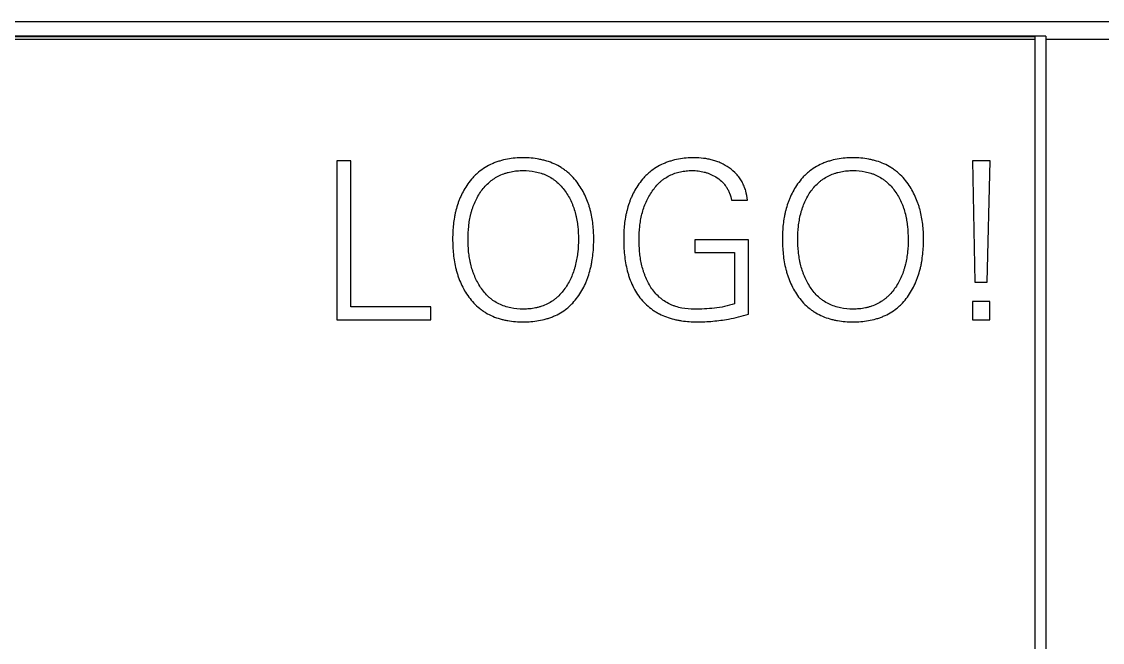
# Model space of a CAD drawing. Extents: x 0 to 420, y 0 to 297.
# Drawn here: x 113.14 to 133.57, y 200.54 to 212.27 of the extents above; entities that cross this region are included whole.
import ezdxf

# ---------------------------------------------------------------- set-up
doc = ezdxf.new("R2010")
doc.units = 0
doc.header["$LTSCALE"] = 23.1
doc.layers.add('10000_FRONT', color=7, linetype='CONTINUOUS')
doc.layers.add('10500_FRONT_LABELING', color=7, linetype='CONTINUOUS')

msp = doc.modelspace()

# ---------------------------------------------------------------- linework, layer by layer
at = {"layer": '10000_FRONT', "color": 7, "linetype": 'CONTINUOUS'}
for p, q in [((90.196, 212.27), (161.696, 212.27)), ((132.496, 211.993), (90.196, 211.993)), ((132.296, 211.984), (90.196, 211.984)), ((90.196, 211.937), (132.296, 211.937)), ((132.296, 167.595), (132.296, 211.984)), ((132.496, 211.993), (132.496, 167.586)), ((132.496, 211.937), (161.696, 211.937))]:
    msp.add_line(p, q, dxfattribs=at)
at = {"layer": '10500_FRONT_LABELING', "color": 7, "linetype": 'CONTINUOUS'}
for p, q in [((119.096, 209.639), (119.096, 206.639)), ((119.362, 209.639), (119.096, 209.639)), ((119.362, 206.88), (119.362, 209.639)), ((131.109, 209.639), (131.158, 207.35)), ((131.445, 209.639), (131.109, 209.639)), ((131.391, 207.35), (131.445, 209.639)), ((126.559, 208.896), (126.858, 208.896)), ((125.861, 208.148), (125.861, 207.907)), ((126.879, 208.148), (125.861, 208.148)), ((126.879, 206.743), (126.879, 208.148)), ((125.861, 207.907), (126.613, 207.907)), ((126.613, 207.907), (126.613, 206.939)), ((131.158, 207.35), (131.391, 207.35)), ((131.109, 206.984), (131.109, 206.639)), ((131.437, 206.984), (131.109, 206.984)), ((131.437, 206.639), (131.437, 206.984)), ((120.874, 206.88), (119.362, 206.88)), ((120.874, 206.639), (120.874, 206.88)), ((119.096, 206.639), (120.874, 206.639)), ((131.109, 206.639), (131.437, 206.639))]:
    msp.add_line(p, q, dxfattribs=at)
for points, knots in [([(122.62, 209.698), (122.519, 209.698), (122.419, 209.69), (122.272, 209.663), (122.223, 209.652), (122.151, 209.63), (122.128, 209.622), (122.08, 209.605), (122.056, 209.595), (121.987, 209.564), (121.943, 209.541), (121.857, 209.488), (121.817, 209.459), (121.758, 209.41), (121.739, 209.393), (121.702, 209.358), (121.649, 209.304), (121.602, 209.245), (121.573, 209.203)], [0, 0, 0, 0, 0.25, 0.25, 0.375, 0.375, 0.4375, 0.4375, 0.5, 0.5, 0.625, 0.625, 0.75, 0.75, 0.8125, 0.8125, 0.875, 1, 1, 1, 1]), ([(123.661, 209.206), (123.602, 209.288), (123.535, 209.362), (123.439, 209.442), (123.42, 209.457), (123.379, 209.487), (123.358, 209.501), (123.294, 209.54), (123.25, 209.564), (123.159, 209.604), (123.112, 209.622), (123.04, 209.644), (123.016, 209.65), (122.967, 209.662), (122.942, 209.667), (122.82, 209.69), (122.72, 209.698), (122.62, 209.698)], [0, 0, 0, 0, 0.25, 0.25, 0.3125, 0.3125, 0.375, 0.375, 0.5, 0.5, 0.625, 0.625, 0.6875, 0.6875, 0.75, 0.75, 1, 1, 1, 1]), ([(125.852, 209.698), (125.751, 209.698), (125.652, 209.69), (125.505, 209.663), (125.456, 209.652), (125.384, 209.63), (125.36, 209.622), (125.313, 209.604), (125.289, 209.595), (125.22, 209.564), (125.175, 209.541), (125.09, 209.488), (125.049, 209.458), (124.991, 209.41), (124.972, 209.393), (124.935, 209.358), (124.882, 209.304), (124.835, 209.245), (124.805, 209.203)], [0, 0, 0, 0, 0.25, 0.25, 0.375, 0.375, 0.4375, 0.4375, 0.5, 0.5, 0.625, 0.625, 0.75, 0.75, 0.8125, 0.8125, 0.875, 1, 1, 1, 1]), ([(126.512, 209.509), (126.464, 209.542), (126.413, 209.571), (126.334, 209.607), (126.307, 209.618), (126.252, 209.638), (126.225, 209.647), (126.168, 209.662), (126.14, 209.669), (126.083, 209.68), (126.055, 209.684), (125.968, 209.694), (125.911, 209.698), (125.852, 209.698)], [0, 0, 0, 0, 0.25, 0.25, 0.375, 0.375, 0.5, 0.5, 0.625, 0.625, 0.75, 0.75, 1, 1, 1, 1]), ([(128.852, 209.698), (128.751, 209.698), (128.652, 209.69), (128.505, 209.663), (128.456, 209.652), (128.384, 209.63), (128.36, 209.622), (128.313, 209.605), (128.289, 209.595), (128.22, 209.564), (128.175, 209.541), (128.09, 209.488), (128.049, 209.459), (127.991, 209.41), (127.972, 209.393), (127.935, 209.358), (127.882, 209.304), (127.835, 209.245), (127.805, 209.203)], [0, 0, 0, 0, 0.25, 0.25, 0.375, 0.375, 0.4375, 0.4375, 0.5, 0.5, 0.625, 0.625, 0.75, 0.75, 0.8125, 0.8125, 0.875, 1, 1, 1, 1]), ([(129.893, 209.206), (129.835, 209.288), (129.768, 209.362), (129.672, 209.442), (129.652, 209.457), (129.611, 209.487), (129.59, 209.501), (129.527, 209.54), (129.483, 209.564), (129.392, 209.604), (129.345, 209.622), (129.273, 209.644), (129.248, 209.65), (129.2, 209.662), (129.175, 209.667), (129.052, 209.69), (128.953, 209.698), (128.852, 209.698)], [0, 0, 0, 0, 0.25, 0.25, 0.3125, 0.3125, 0.375, 0.375, 0.5, 0.5, 0.625, 0.625, 0.6875, 0.6875, 0.75, 0.75, 1, 1, 1, 1]), ([(121.828, 209.071), (121.851, 209.103), (121.875, 209.132), (121.926, 209.189), (121.953, 209.215), (121.997, 209.252), (122.012, 209.264), (122.042, 209.287), (122.058, 209.298), (122.107, 209.33), (122.14, 209.348), (122.208, 209.381), (122.244, 209.394), (122.298, 209.412), (122.317, 209.418), (122.354, 209.427), (122.373, 209.432), (122.429, 209.443), (122.467, 209.448), (122.543, 209.455), (122.581, 209.457), (122.62, 209.457)], [0, 0, 0, 0, 0.125, 0.125, 0.25, 0.25, 0.3125, 0.3125, 0.375, 0.375, 0.5, 0.5, 0.625, 0.625, 0.6875, 0.6875, 0.75, 0.75, 0.875, 0.875, 1, 1, 1, 1]), ([(122.62, 209.457), (122.697, 209.457), (122.773, 209.45), (122.885, 209.428), (122.922, 209.418), (122.977, 209.4), (122.995, 209.394), (123.031, 209.38), (123.048, 209.372), (123.1, 209.348), (123.133, 209.329), (123.182, 209.298), (123.197, 209.287), (123.228, 209.264), (123.243, 209.252), (123.287, 209.214), (123.314, 209.187), (123.366, 209.131), (123.39, 209.101), (123.412, 209.07)], [0, 0, 0, 0, 0.25, 0.25, 0.375, 0.375, 0.4375, 0.4375, 0.5, 0.5, 0.625, 0.625, 0.6875, 0.6875, 0.75, 0.75, 0.875, 0.875, 1, 1, 1, 1]), ([(125.059, 209.07), (125.08, 209.1), (125.103, 209.13), (125.15, 209.185), (125.176, 209.211), (125.216, 209.249), (125.23, 209.261), (125.259, 209.284), (125.274, 209.295), (125.32, 209.326), (125.351, 209.345), (125.416, 209.378), (125.45, 209.393), (125.519, 209.417), (125.555, 209.427), (125.627, 209.442), (125.664, 209.448), (125.737, 209.455), (125.774, 209.457), (125.811, 209.457)], [0, 0, 0, 0, 0.125, 0.125, 0.25, 0.25, 0.3125, 0.3125, 0.375, 0.375, 0.5, 0.5, 0.625, 0.625, 0.75, 0.75, 0.875, 0.875, 1, 1, 1, 1]), ([(125.811, 209.457), (125.85, 209.457), (125.889, 209.454), (125.967, 209.445), (126.005, 209.438), (126.062, 209.423), (126.081, 209.418), (126.118, 209.405), (126.172, 209.385), (126.224, 209.358), (126.258, 209.338)], [0, 0, 0, 0, 0.25, 0.25, 0.5, 0.5, 0.625, 0.625, 0.75, 1, 1, 1, 1]), ([(126.858, 208.896), (126.852, 208.956), (126.842, 209.016), (126.816, 209.104), (126.806, 209.133), (126.783, 209.189), (126.77, 209.216), (126.741, 209.269), (126.724, 209.295), (126.688, 209.344), (126.669, 209.368), (126.608, 209.434), (126.562, 209.474), (126.512, 209.509)], [0, 0, 0, 0, 0.25, 0.25, 0.375, 0.375, 0.5, 0.5, 0.625, 0.625, 0.75, 0.75, 1, 1, 1, 1]), ([(128.061, 209.071), (128.084, 209.103), (128.108, 209.132), (128.159, 209.189), (128.186, 209.215), (128.229, 209.252), (128.244, 209.264), (128.275, 209.287), (128.291, 209.298), (128.339, 209.33), (128.372, 209.348), (128.441, 209.381), (128.477, 209.394), (128.531, 209.412), (128.55, 209.418), (128.587, 209.427), (128.606, 209.432), (128.662, 209.443), (128.7, 209.448), (128.776, 209.455), (128.814, 209.457), (128.852, 209.457)], [0, 0, 0, 0, 0.125, 0.125, 0.25, 0.25, 0.3125, 0.3125, 0.375, 0.375, 0.5, 0.5, 0.625, 0.625, 0.6875, 0.6875, 0.75, 0.75, 0.875, 0.875, 1, 1, 1, 1]), ([(128.852, 209.457), (128.929, 209.457), (129.005, 209.45), (129.118, 209.428), (129.155, 209.418), (129.21, 209.4), (129.228, 209.394), (129.264, 209.38), (129.281, 209.372), (129.333, 209.348), (129.366, 209.329), (129.414, 209.298), (129.43, 209.287), (129.461, 209.264), (129.476, 209.252), (129.52, 209.214), (129.547, 209.187), (129.598, 209.131), (129.622, 209.101), (129.645, 209.07)], [0, 0, 0, 0, 0.25, 0.25, 0.375, 0.375, 0.4375, 0.4375, 0.5, 0.5, 0.625, 0.625, 0.6875, 0.6875, 0.75, 0.75, 0.875, 0.875, 1, 1, 1, 1]), ([(121.573, 209.203), (121.52, 209.128), (121.475, 209.049), (121.429, 208.945), (121.42, 208.924), (121.403, 208.882), (121.379, 208.818), (121.36, 208.752), (121.343, 208.686), (121.338, 208.664), (121.328, 208.619), (121.324, 208.597), (121.312, 208.53), (121.305, 208.485), (121.29, 208.35), (121.286, 208.26), (121.286, 208.169)], [0, 0, 0, 0, 0.25, 0.25, 0.3125, 0.3125, 0.375, 0.5, 0.5, 0.5625, 0.5625, 0.625, 0.625, 0.75, 0.75, 1, 1, 1, 1]), ([(123.953, 208.169), (123.953, 208.26), (123.949, 208.352), (123.933, 208.488), (123.926, 208.533), (123.909, 208.623), (123.899, 208.668), (123.882, 208.734), (123.875, 208.756), (123.862, 208.8), (123.855, 208.822), (123.832, 208.886), (123.815, 208.928), (123.759, 209.052), (123.714, 209.131), (123.661, 209.206)], [0, 0, 0, 0, 0.25, 0.25, 0.375, 0.375, 0.5, 0.5, 0.5625, 0.5625, 0.625, 0.625, 0.75, 0.75, 1, 1, 1, 1]), ([(124.805, 209.203), (124.753, 209.128), (124.708, 209.049), (124.661, 208.945), (124.652, 208.924), (124.636, 208.882), (124.612, 208.818), (124.593, 208.752), (124.576, 208.686), (124.57, 208.664), (124.561, 208.619), (124.556, 208.597), (124.544, 208.53), (124.538, 208.485), (124.523, 208.35), (124.519, 208.26), (124.519, 208.169)], [0, 0, 0, 0, 0.25, 0.25, 0.3125, 0.3125, 0.375, 0.5, 0.5, 0.5625, 0.5625, 0.625, 0.625, 0.75, 0.75, 1, 1, 1, 1]), ([(126.258, 209.338), (126.297, 209.314), (126.334, 209.286), (126.385, 209.238), (126.4, 209.222), (126.43, 209.187), (126.444, 209.169), (126.469, 209.13), (126.481, 209.111), (126.502, 209.07), (126.511, 209.049), (126.537, 208.985), (126.549, 208.941), (126.559, 208.896)], [0, 0, 0, 0, 0.25, 0.25, 0.375, 0.375, 0.5, 0.5, 0.625, 0.625, 0.75, 0.75, 1, 1, 1, 1]), ([(127.805, 209.203), (127.753, 209.128), (127.708, 209.049), (127.661, 208.945), (127.652, 208.924), (127.636, 208.882), (127.612, 208.818), (127.593, 208.752), (127.576, 208.686), (127.57, 208.664), (127.561, 208.619), (127.556, 208.597), (127.544, 208.53), (127.538, 208.485), (127.523, 208.35), (127.519, 208.26), (127.519, 208.169)], [0, 0, 0, 0, 0.25, 0.25, 0.3125, 0.3125, 0.375, 0.5, 0.5, 0.5625, 0.5625, 0.625, 0.625, 0.75, 0.75, 1, 1, 1, 1]), ([(130.186, 208.169), (130.186, 208.26), (130.181, 208.352), (130.166, 208.488), (130.159, 208.533), (130.142, 208.623), (130.132, 208.668), (130.114, 208.734), (130.108, 208.756), (130.095, 208.8), (130.088, 208.822), (130.065, 208.886), (130.048, 208.928), (129.991, 209.052), (129.946, 209.131), (129.893, 209.206)], [0, 0, 0, 0, 0.25, 0.25, 0.375, 0.375, 0.5, 0.5, 0.5625, 0.5625, 0.625, 0.625, 0.75, 0.75, 1, 1, 1, 1]), ([(121.577, 208.16), (121.577, 208.241), (121.581, 208.321), (121.594, 208.441), (121.599, 208.481), (121.613, 208.56), (121.621, 208.599), (121.636, 208.657), (121.642, 208.677), (121.653, 208.715), (121.659, 208.734), (121.679, 208.791), (121.693, 208.828), (121.742, 208.937), (121.781, 209.006), (121.828, 209.071)], [0, 0, 0, 0, 0.25, 0.25, 0.375, 0.375, 0.5, 0.5, 0.5625, 0.5625, 0.625, 0.625, 0.75, 0.75, 1, 1, 1, 1]), ([(123.412, 209.07), (123.459, 209.004), (123.499, 208.935), (123.54, 208.844), (123.547, 208.825), (123.562, 208.788), (123.583, 208.731), (123.6, 208.674), (123.614, 208.615), (123.619, 208.596), (123.627, 208.557), (123.631, 208.537), (123.641, 208.478), (123.657, 208.36), (123.663, 208.24), (123.663, 208.16)], [0, 0, 0, 0, 0.25, 0.25, 0.3125, 0.3125, 0.375, 0.5, 0.5, 0.5625, 0.5625, 0.625, 0.625, 0.75, 1, 1, 1, 1]), ([(124.809, 208.16), (124.809, 208.24), (124.813, 208.32), (124.827, 208.44), (124.832, 208.479), (124.846, 208.558), (124.855, 208.597), (124.874, 208.675), (124.886, 208.713), (124.912, 208.789), (124.926, 208.826), (124.975, 208.934), (125.013, 209.004), (125.059, 209.07)], [0, 0, 0, 0, 0.25, 0.25, 0.375, 0.375, 0.5, 0.5, 0.625, 0.625, 0.75, 0.75, 1, 1, 1, 1]), ([(127.809, 208.16), (127.809, 208.241), (127.813, 208.321), (127.826, 208.441), (127.832, 208.481), (127.846, 208.56), (127.854, 208.599), (127.869, 208.657), (127.874, 208.677), (127.886, 208.715), (127.892, 208.734), (127.911, 208.791), (127.926, 208.828), (127.975, 208.937), (128.014, 209.006), (128.061, 209.071)], [0, 0, 0, 0, 0.25, 0.25, 0.375, 0.375, 0.5, 0.5, 0.5625, 0.5625, 0.625, 0.625, 0.75, 0.75, 1, 1, 1, 1]), ([(129.645, 209.07), (129.692, 209.004), (129.731, 208.935), (129.772, 208.844), (129.78, 208.825), (129.795, 208.788), (129.815, 208.731), (129.832, 208.674), (129.847, 208.615), (129.851, 208.596), (129.86, 208.557), (129.863, 208.537), (129.873, 208.478), (129.89, 208.36), (129.895, 208.24), (129.895, 208.16)], [0, 0, 0, 0, 0.25, 0.25, 0.3125, 0.3125, 0.375, 0.5, 0.5, 0.5625, 0.5625, 0.625, 0.625, 0.75, 1, 1, 1, 1]), ([(121.286, 208.169), (121.286, 208.071), (121.29, 207.974), (121.306, 207.829), (121.313, 207.781), (121.329, 207.685), (121.339, 207.637), (121.357, 207.567), (121.364, 207.543), (121.377, 207.496), (121.385, 207.473), (121.409, 207.405), (121.426, 207.36), (121.486, 207.229), (121.534, 207.145), (121.592, 207.067)], [0, 0, 0, 0, 0.25, 0.25, 0.375, 0.375, 0.5, 0.5, 0.5625, 0.5625, 0.625, 0.625, 0.75, 0.75, 1, 1, 1, 1]), ([(121.815, 207.251), (121.771, 207.318), (121.733, 207.388), (121.695, 207.479), (121.687, 207.498), (121.673, 207.535), (121.654, 207.592), (121.638, 207.649), (121.624, 207.707), (121.619, 207.727), (121.611, 207.766), (121.608, 207.785), (121.598, 207.844), (121.582, 207.962), (121.577, 208.081), (121.577, 208.16)], [0, 0, 0, 0, 0.25, 0.25, 0.3125, 0.3125, 0.375, 0.5, 0.5, 0.5625, 0.5625, 0.625, 0.625, 0.75, 1, 1, 1, 1]), ([(123.663, 208.16), (123.663, 208.08), (123.659, 208.001), (123.647, 207.882), (123.641, 207.842), (123.628, 207.764), (123.62, 207.725), (123.606, 207.667), (123.601, 207.647), (123.59, 207.609), (123.585, 207.59), (123.566, 207.533), (123.552, 207.496), (123.506, 207.387), (123.469, 207.318), (123.424, 207.251)], [0, 0, 0, 0, 0.25, 0.25, 0.375, 0.375, 0.5, 0.5, 0.5625, 0.5625, 0.625, 0.625, 0.75, 0.75, 1, 1, 1, 1]), ([(123.649, 207.068), (123.707, 207.147), (123.755, 207.23), (123.804, 207.341), (123.814, 207.364), (123.831, 207.409), (123.84, 207.431), (123.863, 207.5), (123.877, 207.547), (123.894, 207.617), (123.9, 207.641), (123.91, 207.688), (123.914, 207.712), (123.927, 207.784), (123.947, 207.927), (123.953, 208.072), (123.953, 208.169)], [0, 0, 0, 0, 0.25, 0.25, 0.3125, 0.3125, 0.375, 0.375, 0.5, 0.5, 0.5625, 0.5625, 0.625, 0.625, 0.75, 1, 1, 1, 1]), ([(124.519, 208.169), (124.519, 208.067), (124.523, 207.966), (124.539, 207.814), (124.546, 207.764), (124.563, 207.664), (124.574, 207.614), (124.593, 207.54), (124.6, 207.516), (124.614, 207.467), (124.622, 207.443), (124.648, 207.371), (124.667, 207.325), (124.732, 207.189), (124.785, 207.104), (124.851, 207.026)], [0, 0, 0, 0, 0.25, 0.25, 0.375, 0.375, 0.5, 0.5, 0.5625, 0.5625, 0.625, 0.625, 0.75, 0.75, 1, 1, 1, 1]), ([(125.035, 207.251), (124.991, 207.317), (124.956, 207.388), (124.919, 207.48), (124.912, 207.499), (124.899, 207.536), (124.893, 207.555), (124.875, 207.612), (124.865, 207.65), (124.848, 207.727), (124.841, 207.767), (124.829, 207.845), (124.814, 207.962), (124.809, 208.081), (124.809, 208.16)], [0, 0, 0, 0, 0.25, 0.25, 0.3125, 0.3125, 0.375, 0.375, 0.5, 0.5, 0.625, 0.625, 0.75, 1, 1, 1, 1]), ([(127.519, 208.169), (127.519, 208.071), (127.523, 207.974), (127.539, 207.829), (127.545, 207.781), (127.562, 207.685), (127.572, 207.637), (127.59, 207.567), (127.596, 207.543), (127.61, 207.496), (127.618, 207.473), (127.641, 207.405), (127.659, 207.36), (127.719, 207.229), (127.767, 207.145), (127.825, 207.067)], [0, 0, 0, 0, 0.25, 0.25, 0.375, 0.375, 0.5, 0.5, 0.5625, 0.5625, 0.625, 0.625, 0.75, 0.75, 1, 1, 1, 1]), ([(128.047, 207.251), (128.003, 207.318), (127.966, 207.388), (127.927, 207.479), (127.92, 207.498), (127.906, 207.535), (127.886, 207.592), (127.87, 207.649), (127.856, 207.707), (127.852, 207.727), (127.844, 207.766), (127.84, 207.785), (127.831, 207.844), (127.815, 207.962), (127.809, 208.081), (127.809, 208.16)], [0, 0, 0, 0, 0.25, 0.25, 0.3125, 0.3125, 0.375, 0.5, 0.5, 0.5625, 0.5625, 0.625, 0.625, 0.75, 1, 1, 1, 1]), ([(129.895, 208.16), (129.895, 208.08), (129.892, 208.001), (129.879, 207.882), (129.874, 207.842), (129.861, 207.764), (129.853, 207.725), (129.839, 207.667), (129.834, 207.647), (129.823, 207.609), (129.817, 207.59), (129.799, 207.533), (129.785, 207.496), (129.739, 207.387), (129.702, 207.318), (129.657, 207.251)], [0, 0, 0, 0, 0.25, 0.25, 0.375, 0.375, 0.5, 0.5, 0.5625, 0.5625, 0.625, 0.625, 0.75, 0.75, 1, 1, 1, 1]), ([(129.882, 207.068), (129.939, 207.147), (129.987, 207.23), (130.037, 207.341), (130.046, 207.364), (130.064, 207.409), (130.072, 207.431), (130.096, 207.5), (130.109, 207.547), (130.127, 207.617), (130.133, 207.641), (130.143, 207.688), (130.147, 207.712), (130.16, 207.784), (130.179, 207.927), (130.186, 208.072), (130.186, 208.169)], [0, 0, 0, 0, 0.25, 0.25, 0.3125, 0.3125, 0.375, 0.375, 0.5, 0.5, 0.5625, 0.5625, 0.625, 0.625, 0.75, 1, 1, 1, 1]), ([(122.62, 206.839), (122.54, 206.839), (122.462, 206.846), (122.347, 206.869), (122.309, 206.88), (122.233, 206.905), (122.197, 206.92), (122.126, 206.955), (122.092, 206.975), (122.044, 207.008), (122.028, 207.02), (121.996, 207.045), (121.981, 207.058), (121.938, 207.098), (121.911, 207.126), (121.86, 207.186), (121.836, 207.218), (121.815, 207.251)], [0, 0, 0, 0, 0.25, 0.25, 0.375, 0.375, 0.5, 0.5, 0.625, 0.625, 0.6875, 0.6875, 0.75, 0.75, 0.875, 0.875, 1, 1, 1, 1]), ([(123.424, 207.251), (123.402, 207.218), (123.378, 207.187), (123.328, 207.127), (123.3, 207.099), (123.257, 207.059), (123.242, 207.046), (123.211, 207.022), (123.195, 207.01), (123.146, 206.976), (123.112, 206.956), (123.042, 206.921), (123.006, 206.906), (122.95, 206.887), (122.931, 206.881), (122.893, 206.871), (122.874, 206.866), (122.816, 206.854), (122.777, 206.848), (122.699, 206.841), (122.659, 206.839), (122.62, 206.839)], [0, 0, 0, 0, 0.125, 0.125, 0.25, 0.25, 0.3125, 0.3125, 0.375, 0.375, 0.5, 0.5, 0.625, 0.625, 0.6875, 0.6875, 0.75, 0.75, 0.875, 0.875, 1, 1, 1, 1]), ([(125.856, 206.839), (125.776, 206.839), (125.696, 206.845), (125.579, 206.868), (125.541, 206.877), (125.483, 206.896), (125.464, 206.902), (125.427, 206.917), (125.408, 206.925), (125.354, 206.951), (125.319, 206.971), (125.269, 207.004), (125.253, 207.016), (125.221, 207.04), (125.205, 207.053), (125.16, 207.094), (125.132, 207.123), (125.08, 207.184), (125.057, 207.217), (125.035, 207.251)], [0, 0, 0, 0, 0.25, 0.25, 0.375, 0.375, 0.4375, 0.4375, 0.5, 0.5, 0.625, 0.625, 0.6875, 0.6875, 0.75, 0.75, 0.875, 0.875, 1, 1, 1, 1]), ([(128.852, 206.839), (128.773, 206.839), (128.695, 206.846), (128.579, 206.869), (128.541, 206.88), (128.466, 206.905), (128.429, 206.92), (128.359, 206.955), (128.325, 206.975), (128.276, 207.008), (128.26, 207.02), (128.229, 207.045), (128.214, 207.058), (128.17, 207.098), (128.143, 207.126), (128.093, 207.186), (128.069, 207.218), (128.047, 207.251)], [0, 0, 0, 0, 0.25, 0.25, 0.375, 0.375, 0.5, 0.5, 0.625, 0.625, 0.6875, 0.6875, 0.75, 0.75, 0.875, 0.875, 1, 1, 1, 1]), ([(129.657, 207.251), (129.635, 207.218), (129.611, 207.187), (129.56, 207.127), (129.533, 207.099), (129.49, 207.059), (129.475, 207.046), (129.443, 207.022), (129.427, 207.01), (129.379, 206.976), (129.345, 206.956), (129.275, 206.921), (129.239, 206.906), (129.183, 206.887), (129.164, 206.881), (129.126, 206.871), (129.106, 206.866), (129.049, 206.854), (129.01, 206.848), (128.931, 206.841), (128.892, 206.839), (128.852, 206.839)], [0, 0, 0, 0, 0.125, 0.125, 0.25, 0.25, 0.3125, 0.3125, 0.375, 0.375, 0.5, 0.5, 0.625, 0.625, 0.6875, 0.6875, 0.75, 0.75, 0.875, 0.875, 1, 1, 1, 1]), ([(121.592, 207.067), (121.651, 206.987), (121.718, 206.917), (121.813, 206.84), (121.833, 206.825), (121.874, 206.797), (121.894, 206.784), (121.957, 206.746), (122.001, 206.724), (122.09, 206.685), (122.136, 206.669), (122.207, 206.648), (122.231, 206.642), (122.279, 206.631), (122.303, 206.626), (122.424, 206.605), (122.521, 206.598), (122.62, 206.598)], [0, 0, 0, 0, 0.25, 0.25, 0.3125, 0.3125, 0.375, 0.375, 0.5, 0.5, 0.625, 0.625, 0.6875, 0.6875, 0.75, 0.75, 1, 1, 1, 1]), ([(122.62, 206.598), (122.718, 206.598), (122.816, 206.605), (122.959, 206.63), (123.007, 206.641), (123.077, 206.661), (123.101, 206.669), (123.147, 206.685), (123.171, 206.694), (123.284, 206.742), (123.368, 206.792), (123.465, 206.869), (123.484, 206.886), (123.52, 206.919), (123.538, 206.936), (123.588, 206.99), (123.62, 207.028), (123.649, 207.068)], [0, 0, 0, 0, 0.25, 0.25, 0.375, 0.375, 0.4375, 0.4375, 0.5, 0.5, 0.75, 0.75, 0.8125, 0.8125, 0.875, 0.875, 1, 1, 1, 1]), ([(124.851, 207.026), (124.914, 206.949), (124.985, 206.883), (125.086, 206.813), (125.107, 206.799), (125.149, 206.774), (125.171, 206.762), (125.236, 206.728), (125.281, 206.708), (125.373, 206.674), (125.42, 206.66), (125.492, 206.642), (125.516, 206.636), (125.564, 206.627), (125.588, 206.623), (125.71, 206.604), (125.808, 206.598), (125.906, 206.598)], [0, 0, 0, 0, 0.25, 0.25, 0.3125, 0.3125, 0.375, 0.375, 0.5, 0.5, 0.625, 0.625, 0.6875, 0.6875, 0.75, 0.75, 1, 1, 1, 1]), ([(126.613, 206.939), (126.551, 206.919), (126.489, 206.902), (126.362, 206.875), (126.299, 206.865), (126.234, 206.858)], [0, 0, 0, 0, 0.5, 0.5, 1, 1, 1, 1]), ([(127.825, 207.067), (127.884, 206.987), (127.951, 206.917), (128.046, 206.84), (128.066, 206.825), (128.106, 206.797), (128.127, 206.784), (128.19, 206.746), (128.234, 206.724), (128.323, 206.685), (128.369, 206.669), (128.44, 206.648), (128.464, 206.642), (128.512, 206.631), (128.536, 206.626), (128.656, 206.605), (128.754, 206.598), (128.852, 206.598)], [0, 0, 0, 0, 0.25, 0.25, 0.3125, 0.3125, 0.375, 0.375, 0.5, 0.5, 0.625, 0.625, 0.6875, 0.6875, 0.75, 0.75, 1, 1, 1, 1]), ([(128.852, 206.598), (128.951, 206.598), (129.048, 206.605), (129.192, 206.63), (129.24, 206.641), (129.31, 206.661), (129.334, 206.669), (129.38, 206.685), (129.403, 206.694), (129.517, 206.742), (129.601, 206.792), (129.697, 206.869), (129.716, 206.886), (129.753, 206.919), (129.77, 206.936), (129.821, 206.99), (129.853, 207.028), (129.882, 207.068)], [0, 0, 0, 0, 0.25, 0.25, 0.375, 0.375, 0.4375, 0.4375, 0.5, 0.5, 0.75, 0.75, 0.8125, 0.8125, 0.875, 0.875, 1, 1, 1, 1]), ([(126.234, 206.858), (126.172, 206.85), (126.109, 206.846), (125.983, 206.84), (125.92, 206.839), (125.856, 206.839)], [0, 0, 0, 0, 0.5, 0.5, 1, 1, 1, 1]), ([(126.5, 206.651), (126.564, 206.661), (126.628, 206.676), (126.754, 206.707), (126.816, 206.725), (126.879, 206.743)], [0, 0, 0, 0, 0.5, 0.5, 1, 1, 1, 1]), ([(125.906, 206.598), (126.006, 206.598), (126.105, 206.603), (126.303, 206.621), (126.402, 206.635), (126.5, 206.651)], [0, 0, 0, 0, 0.5, 0.5, 1, 1, 1, 1])]:
    msp.add_open_spline(points, degree=3, knots=knots, dxfattribs=at)

doc.saveas('drawing.dxf')
